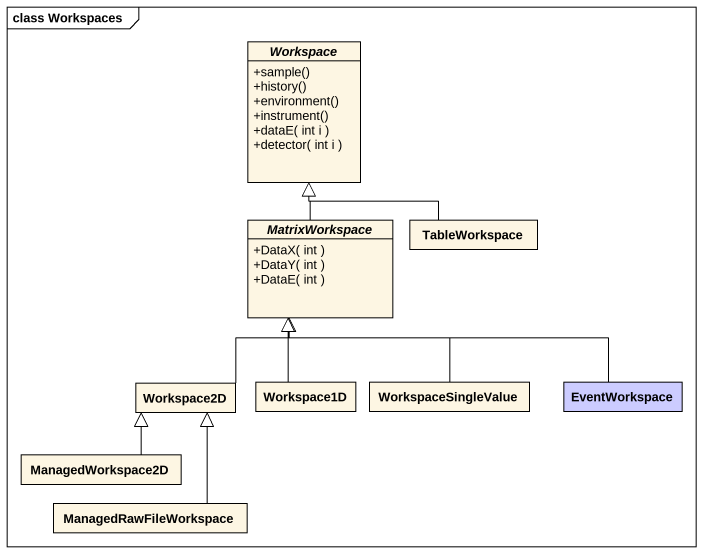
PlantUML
@startuml
mainframe class Workspaces
hide circle
hide empty members
skinparam classAttributeIconSize 0
abstract class Workspace {
  +sample()
  +history()
  +environment()
  +instrument()
  +dataE( int i )
  +detector( int i )
}
abstract class MatrixWorkspace {
  +DataX( int )
  +DataY( int )
  +DataE( int )
}
class TableWorkspace
class Workspace2D
class Workspace1D
class WorkspaceSingleValue
class EventWorkspace #CCCCFF
class ManagedWorkspace2D
class ManagedRawFileWorkspace
MatrixWorkspace -up-|> Workspace
TableWorkspace -up-|> Workspace
Workspace2D -up-|> MatrixWorkspace
Workspace1D -up-|> MatrixWorkspace
WorkspaceSingleValue -up-|> MatrixWorkspace
EventWorkspace -left-|> MatrixWorkspace
ManagedWorkspace2D -up-|> Workspace2D
ManagedRawFileWorkspace -up-|> Workspace2D
@enduml
